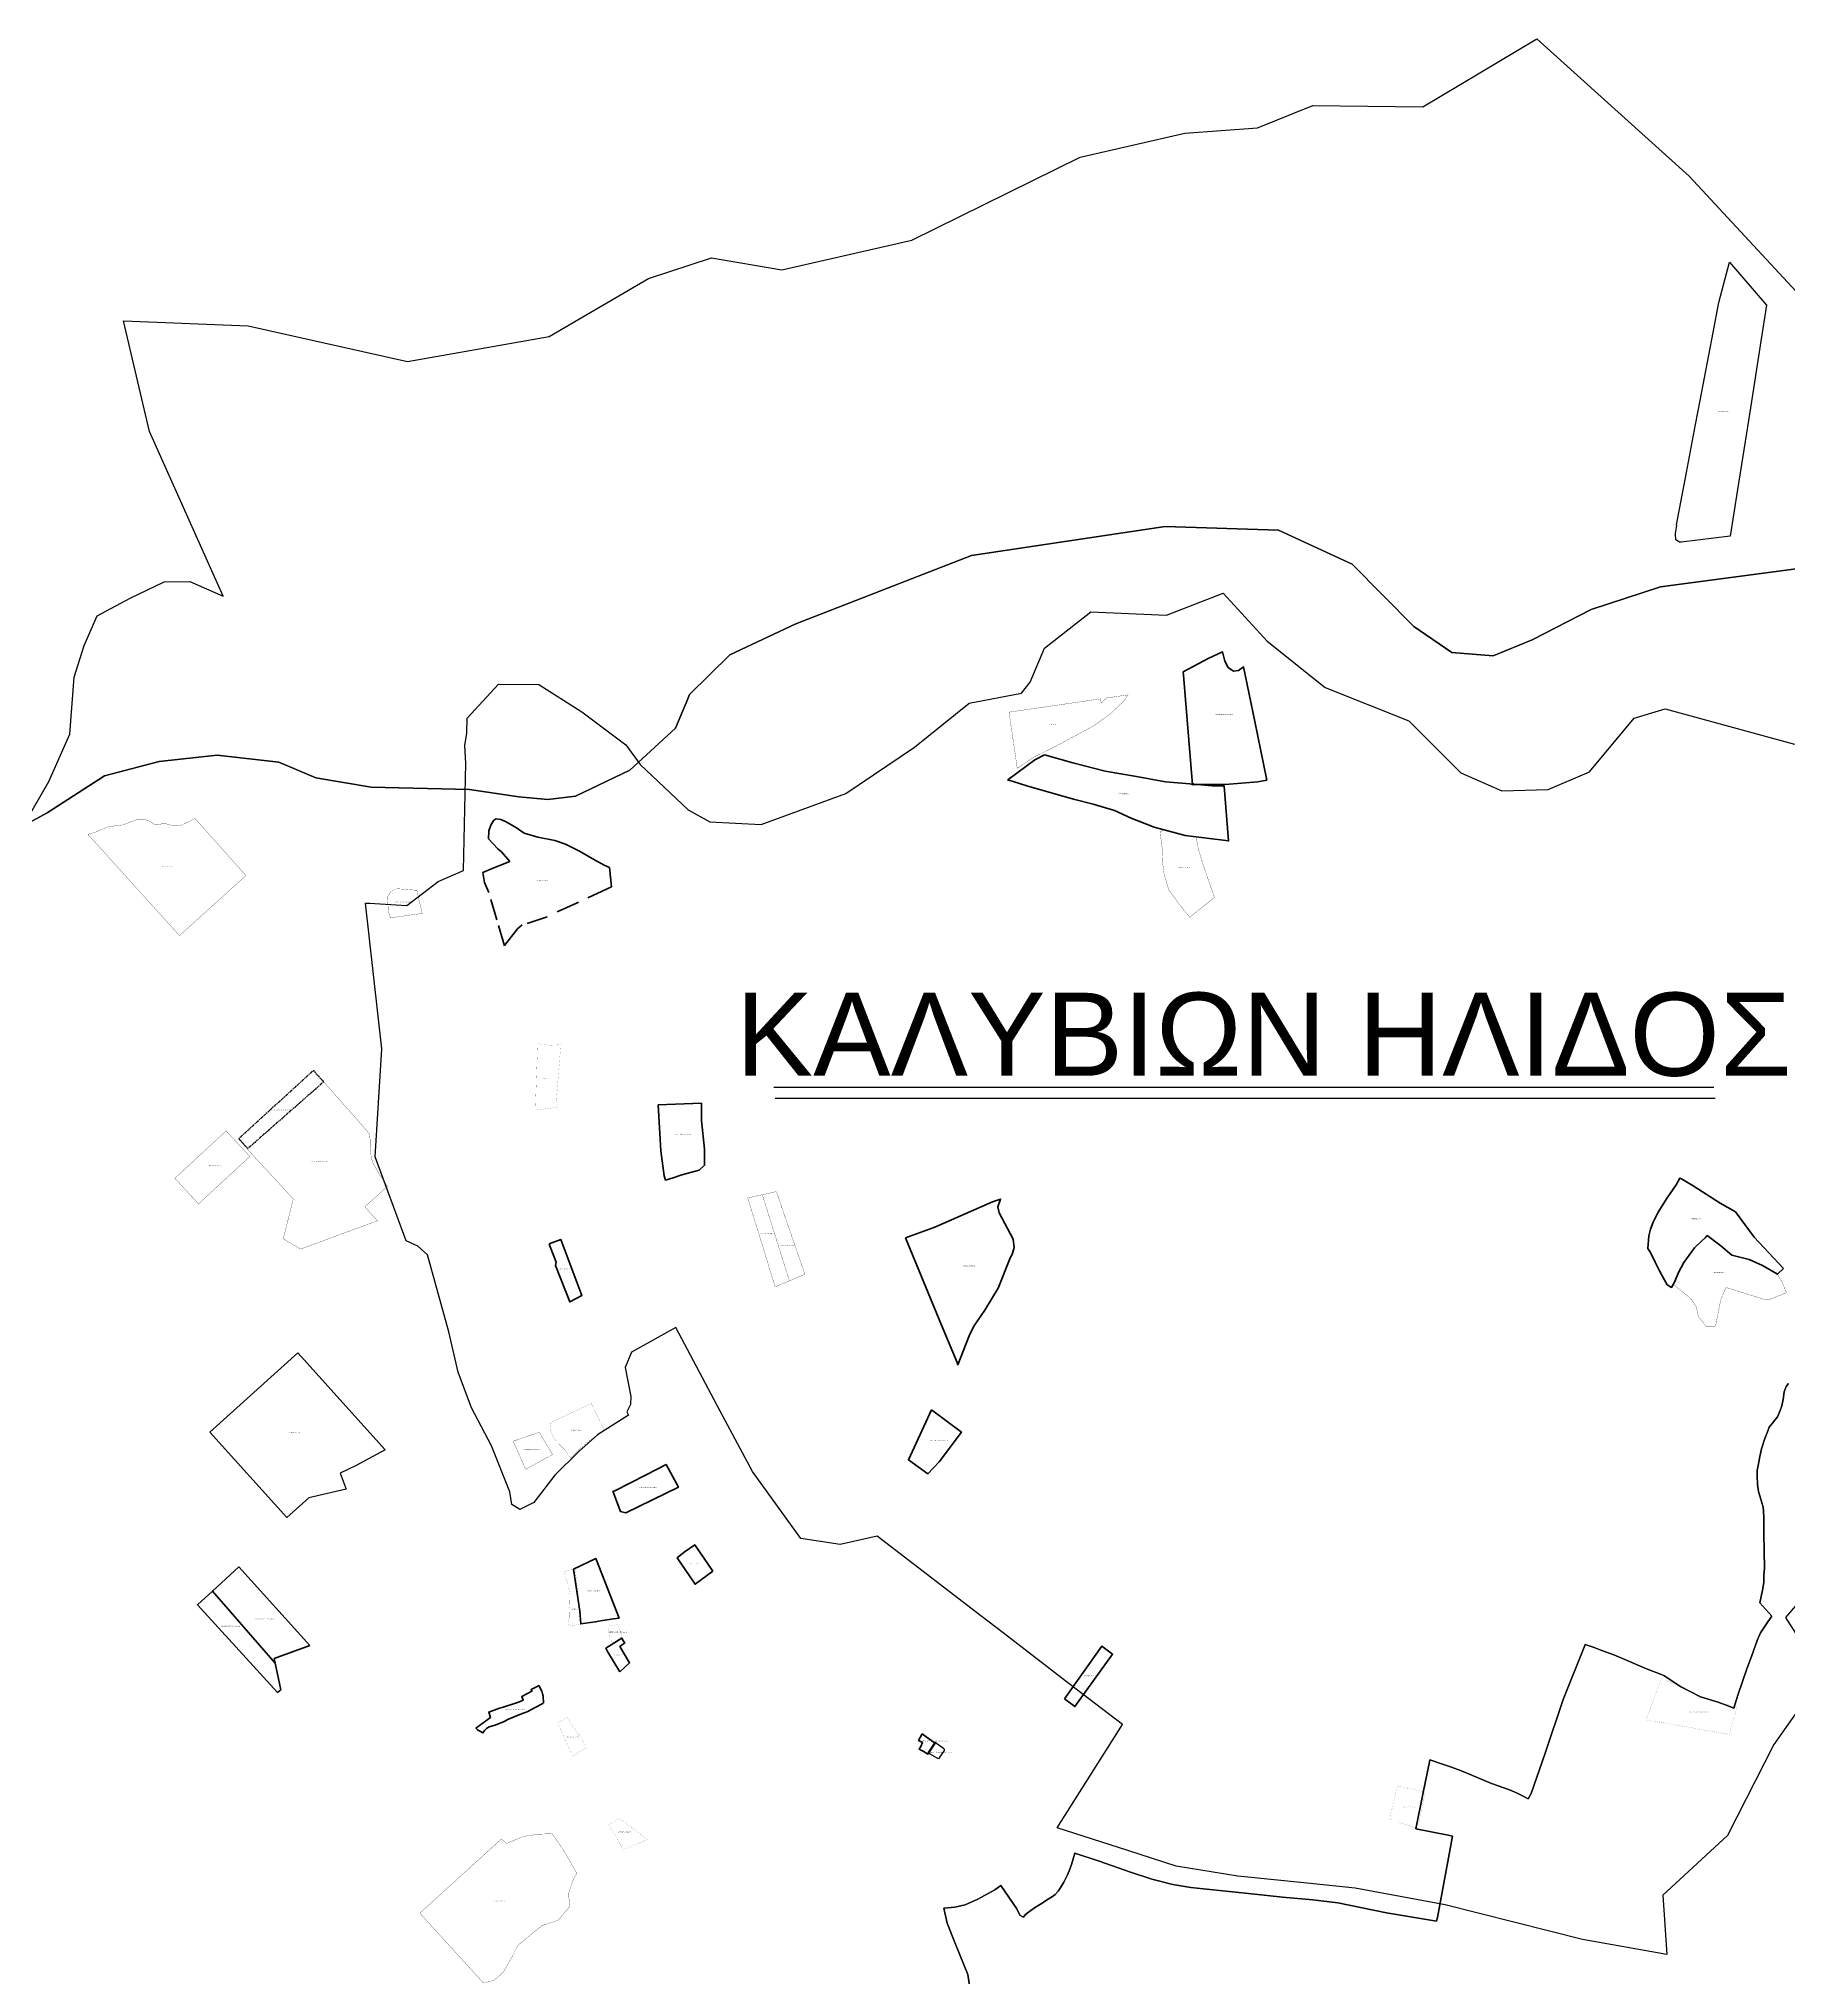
# Model space of a CAD drawing. Header units: metres. Extents: x 245125 to 394351, y 270578 to 4233311.
# Drawn here: x 267510 to 269614, y 4195748 to 4198080 of the extents above; entities that cross this region are included whole.
import ezdxf
from ezdxf.enums import TextEntityAlignment as Align
from ezdxf.lldxf.tags import DXFTag

# ---------------------------------------------------------------- set-up
doc = ezdxf.new("R2010")
doc.units = ezdxf.units.M
doc.linetypes.add('DASHDOT', pattern=[25.4, 12.7, -6.35, 0, -6.35])
doc.linetypes.add('t-orio', pattern=[0.79, 0.5, -0.12, 0.05, -0.12])
for name, color, linetype in [('4495-(228-329)', 103, 'Continuous'), ('ASTOTA', 7, 'Continuous'), ('Point_ID', 7, 'Continuous'), ('POLYLINE', 3, 'Continuous'), ('topo2012', 144, 'Continuous'), ('topo2014', 230, 'Continuous'), ('topo2015', 137, 'Continuous'), ('topo2017', 2, 'Continuous'), ('topo2018', 5, 'Continuous'), ('topo2019', 6, 'Continuous'), ('topo2021', 4, 'Continuous'), ('topo2023', 41, 'Continuous'), ('topo2024', 160, 'Continuous'), ('topo2025', 112, 'Continuous'), ('topo2026', 192, 'Continuous'), ('ΗΛΕΙΑ_Ονομασία ΟΤΑ_ΟΚΧΕ', 6, 'Continuous')]:
    doc.layers.add(name, color=color, linetype=linetype)
doc.styles.add('ARIAL', font='arial.ttf')
doc.styles.get("Standard").update_dxf_attribs({"font": 'arial.ttf'})
tags = doc.linetypes.add('DASHDOT2', pattern=[0.5, 0.25, -0.125, 0, -0.125]).pattern_tags.tags
tags[10:11] = [DXFTag(74, 4), DXFTag(75, 0), DXFTag(340, '0'), DXFTag(46, 1.0), DXFTag(50, 0.0), DXFTag(44, 0.0), DXFTag(45, 0.0)]
tags[8:9] = [DXFTag(74, 4), DXFTag(75, 0), DXFTag(340, '0'), DXFTag(46, 1.0), DXFTag(50, 0.0), DXFTag(44, 0.0), DXFTag(45, 0.0)]
tags[6:7] = [DXFTag(74, 4), DXFTag(75, 0), DXFTag(340, '0'), DXFTag(46, 1.0), DXFTag(50, 0.0), DXFTag(44, 0.0), DXFTag(45, 0.0)]
tags[4:5] = [DXFTag(74, 4), DXFTag(75, 0), DXFTag(340, '0'), DXFTag(46, 1.0), DXFTag(50, 0.0), DXFTag(44, 0.0), DXFTag(45, 0.0)]
tags = doc.linetypes.add('HIDDEN', pattern=[0.375, 0.25, -0.125]).pattern_tags.tags
tags[6:7] = [DXFTag(74, 4), DXFTag(75, 0), DXFTag(340, '0'), DXFTag(46, 1.0), DXFTag(50, 0.0), DXFTag(44, 0.0), DXFTag(45, 0.0)]
tags[4:5] = [DXFTag(74, 4), DXFTag(75, 0), DXFTag(340, '0'), DXFTag(46, 1.0), DXFTag(50, 0.0), DXFTag(44, 0.0), DXFTag(45, 0.0)]

msp = doc.modelspace()

# ---------------------------------------------------------------- linework, layer by layer
at = {"color": 230}
msp.add_line((268886.2, 4197318.7), (268916.3, 4197334.6), dxfattribs=at)
at = {"color": 1}
msp.add_point((268580.2, 4196423), dxfattribs=at)
at = {"layer": '4495-(228-329)', "color": 103}
for p, q in [((268394, 4196819), (269524.9, 4196819)), ((268395.4, 4196805.5), (269526.3, 4196805.5))]:
    msp.add_line(p, q, dxfattribs=at)
at = {"layer": '4495-(228-329)', "color": 103, "ltscale": 12, "const_width": 0.1}
msp.add_lwpolyline([(268194.3, 4196170.4), (268206.5, 4196172.1), (268207.3, 4196170.3), (268209.1, 4196164), (268209.9, 4196161.5), (268210.9, 4196158.1), (268205.7, 4196153.8), (268203.5, 4196152.5), (268199.6, 4196150.2), (268198.1, 4196153.5), (268196.9, 4196156.1), (268196.3, 4196157.9), (268196, 4196157.8), (268195.5, 4196161.8)], close=True, dxfattribs=at)
at = {"layer": 'ASTOTA', "color": 253, "linetype": 'HIDDEN', "ltscale": 300}
for points in [[(269708.2, 4197453.8), (269460.7, 4197420.9), (269377.1, 4197393.6), (269306, 4197357.2), (269259.4, 4197337.8), (269209.5, 4197342), (269163.8, 4197373.3), (269089.6, 4197448.1), (269001.1, 4197489), (268864.6, 4197493.6), (268631.8, 4197458.5), (268420.5, 4197376.2), (268341.2, 4197339), (268292.7, 4197291.4), (268288.8, 4197282.3), (268287.2, 4197278.6), (268275.5, 4197250.9), (268220.7, 4197200.4), (268155.2, 4197168.8), (268122.1, 4197164.8), (268087.1, 4197168.1), (268027.8, 4197177.1), (267909.6, 4197179.7), (267842.8, 4197190.9), (267798.4, 4197209.8), (267724.4, 4197218.3), (267654.4, 4197210.9), (267588.9, 4197193.3), (267519.9, 4197149), (267468.6, 4197120.9)], [(267468.6, 4197120.9), (267519.9, 4197149), (267588.9, 4197193.3), (267654.4, 4197210.9), (267724.4, 4197218.3), (267798.4, 4197209.8), (267842.8, 4197190.9), (267909.6, 4197179.7), (268027.8, 4197177.1), (268087.1, 4197168.1), (268122.1, 4197164.8), (268155.2, 4197168.8), (268220.7, 4197200.4), (268275.5, 4197250.9), (268287.2, 4197278.6), (268288.8, 4197282.3), (268292.7, 4197291.4), (268341.2, 4197339), (268420.5, 4197376.2), (268631.8, 4197458.5), (268864.6, 4197493.6), (269001.1, 4197489), (269089.6, 4197448.1), (269163.8, 4197373.3), (269209.5, 4197342), (269259.4, 4197337.8), (269306, 4197357.2), (269377.1, 4197393.6), (269460.7, 4197420.9), (269708.2, 4197453.8)], [(269708.2, 4197453.8), (269460.7, 4197420.9), (269377.1, 4197393.6), (269306, 4197357.2), (269259.4, 4197337.8), (269209.5, 4197342), (269163.8, 4197373.3), (269089.6, 4197448.1), (269001.1, 4197489), (268864.6, 4197493.6), (268631.8, 4197458.5), (268420.5, 4197376.2), (268341.2, 4197339), (268292.7, 4197291.4), (268288.8, 4197282.3), (268287.2, 4197278.6), (268275.5, 4197250.9), (268220.7, 4197200.4), (268155.2, 4197168.8), (268122.1, 4197164.8), (268087.1, 4197168.1), (268027.8, 4197177.1), (267909.6, 4197179.7), (267842.8, 4197190.9), (267798.4, 4197209.8), (267724.4, 4197218.3), (267654.4, 4197210.9), (267588.9, 4197193.3), (267519.9, 4197149), (267468.6, 4197120.9)], [(268632.3, 4195719.5), (268627.5, 4195751.3), (268612.4, 4195787.8), (268602.6, 4195812.8), (268598.4, 4195831.1), (268611.6, 4195832), (268624, 4195835.1), (268639.3, 4195841.8), (268659.8, 4195853.2), (268667.1, 4195858.3), (268686.2, 4195830.3), (268689.9, 4195822.4), (268692.7, 4195820.8), (268694.1, 4195820), (268696.4, 4195823.1), (268698.7, 4195825.1), (268703, 4195828.2), (268707.6, 4195831.2), (268712.8, 4195834.8), (268716.8, 4195837.2), (268722, 4195840.8), (268729.1, 4195845.1), (268732.5, 4195847.6), (268736, 4195851.4), (268739.2, 4195856.4), (268742.9, 4195862.3), (268747.3, 4195871.3), (268750.1, 4195877.8), (268752.2, 4195883.5), (268756.2, 4195897), (268785.3, 4195887.5), (268823.2, 4195874.5), (268848.5, 4195865.7), (268873.9, 4195859.3), (268895.4, 4195855.8), (268911, 4195854.2), (268972.4, 4195847.8), (269006, 4195844.4), (269042.4, 4195841.1), (269072.4, 4195837.5), (269130.9, 4195825.2), (269191.3, 4195815.4), (269192.2, 4195819.9), (269210.3, 4195917.8), (269205, 4195918.8), (269166.1, 4195926.4), (269175, 4195970.3), (269182.7, 4196006.9), (269183.2, 4196009.5), (269198.5, 4196004.1), (269209.1, 4196000.5), (269219.8, 4195996.6), (269231.5, 4195991.8), (269257.1, 4195980.8), (269279.1, 4195973.2), (269287.4, 4195969.6), (269294.6, 4195966), (269301.3, 4195962.5), (269304.8, 4195968.8), (269321.7, 4196017.4), (269343.5, 4196082.1), (269368.7, 4196145.2), (269369.9, 4196148.4), (269380.9, 4196144.8), (269388.9, 4196141.5), (269404.6, 4196135.7), (269417.8, 4196130.1), (269443.8, 4196119), (269460.5, 4196112.5), (269464.6, 4196110.9), (269483.9, 4196098), (269508.5, 4196085.1), (269529.9, 4196079), (269539.7, 4196075.3), (269548.8, 4196071.8), (269553.7, 4196087.2), (269564.6, 4196119), (269570.1, 4196134), (269577, 4196152.9), (269580.7, 4196162.1), (269588.7, 4196174.3), (269592.4, 4196179.5), (269594.4, 4196182.5), (269580.2, 4196198.5), (269583.4, 4196213.6), (269584.7, 4196222.7), (269585, 4196231.4), (269585.7, 4196240.2), (269585.2, 4196260.5), (269585, 4196282.4), (269584.8, 4196300.5), (269584.3, 4196309.1), (269584, 4196313.3), (269583, 4196317.6), (269581.2, 4196323.3), (269578.4, 4196332.4), (269577.3, 4196340.7), (269576.8, 4196351.3), (269577, 4196357.5), (269578.3, 4196365.5), (269579.9, 4196374.3), (269582, 4196383.6), (269586.1, 4196396), (269589.2, 4196404.3), (269591.3, 4196409.7), (269595.2, 4196414.5), (269598.1, 4196418.1), (269601.2, 4196422.3), (269604.6, 4196429.9), (269606.7, 4196435.4), (269608, 4196443), (269609.5, 4196452.3), (269611.8, 4196458.6), (269614.4, 4196462.2)], [(269614.4, 4196462.2), (269611.8, 4196458.6), (269609.5, 4196452.3), (269608, 4196443), (269606.7, 4196435.4), (269604.6, 4196429.9), (269601.2, 4196422.3), (269598.1, 4196418.1), (269595.2, 4196414.5), (269591.3, 4196409.7), (269589.2, 4196404.3), (269586.1, 4196396), (269582, 4196383.6), (269579.9, 4196374.3), (269578.3, 4196365.5), (269577, 4196357.5), (269576.8, 4196351.3), (269577.3, 4196340.7), (269578.4, 4196332.4), (269581.2, 4196323.3), (269583, 4196317.6), (269584, 4196313.3), (269584.3, 4196309.1), (269584.8, 4196300.5), (269585, 4196282.4), (269585.2, 4196260.5), (269585.7, 4196240.2), (269585, 4196231.4), (269584.7, 4196222.7), (269583.4, 4196213.6), (269580.2, 4196198.5), (269594.4, 4196182.5), (269592.4, 4196179.5), (269588.7, 4196174.3), (269580.7, 4196162.1), (269577, 4196152.9), (269570.1, 4196134), (269564.6, 4196119), (269553.7, 4196087.2), (269548.8, 4196071.8), (269539.7, 4196075.3), (269529.9, 4196079), (269508.5, 4196085.1), (269483.9, 4196098), (269464.6, 4196110.9), (269460.5, 4196112.5), (269443.8, 4196119), (269417.8, 4196130.1), (269404.6, 4196135.7), (269388.9, 4196141.5), (269380.9, 4196144.8), (269369.9, 4196148.4), (269368.7, 4196145.2), (269343.5, 4196082.1), (269321.7, 4196017.4), (269304.8, 4195968.8), (269301.3, 4195962.5), (269294.6, 4195966), (269287.4, 4195969.6), (269279.1, 4195973.2), (269257.1, 4195980.8), (269231.5, 4195991.8), (269219.8, 4195996.6), (269209.1, 4196000.5), (269198.5, 4196004.1), (269183.2, 4196009.5), (269182.7, 4196006.9), (269175, 4195970.3), (269166.1, 4195926.4), (269205, 4195918.8), (269210.3, 4195917.8), (269192.2, 4195819.9), (269191.3, 4195815.4), (269130.9, 4195825.2), (269072.4, 4195837.5), (269042.4, 4195841.1), (269006, 4195844.4), (268972.4, 4195847.8), (268911, 4195854.2), (268895.4, 4195855.8), (268873.9, 4195859.3), (268848.5, 4195865.7), (268823.2, 4195874.5), (268785.3, 4195887.5), (268756.2, 4195897), (268752.2, 4195883.5), (268750.1, 4195877.8), (268747.3, 4195871.3), (268742.9, 4195862.3), (268739.2, 4195856.4), (268736, 4195851.4), (268732.5, 4195847.6), (268729.1, 4195845.1), (268722, 4195840.8), (268716.8, 4195837.2), (268712.8, 4195834.8), (268707.6, 4195831.2), (268703, 4195828.2), (268698.7, 4195825.1), (268696.4, 4195823.1), (268694.1, 4195820), (268692.7, 4195820.8), (268689.9, 4195822.4), (268686.2, 4195830.3), (268667.1, 4195858.3), (268659.8, 4195853.2), (268639.3, 4195841.8), (268624, 4195835.1), (268611.6, 4195832), (268598.4, 4195831.1), (268602.6, 4195812.8), (268612.4, 4195787.8), (268627.5, 4195751.3), (268632.3, 4195719.5)]]:
    msp.add_lwpolyline(points, dxfattribs=at)
at = {"layer": 'Point_ID', "color": 1}
msp.add_circle((268898, 4197183.4), 1.03, dxfattribs=at)
at = {"layer": 'POLYLINE', "color": 6, "linetype": 'HIDDEN', "ltscale": 3}
msp.add_lwpolyline([(267477.4, 4197109.4), (267521.8, 4197186.6), (267547.1, 4197243.4), (267552.1, 4197312.3), (267564.4, 4197350.1), (267579.8, 4197385.8), (267619.6, 4197407.4), (267660.4, 4197426.9), (267691.3, 4197427.1), (267731.4, 4197409.5), (267642.9, 4197607.9), (267611.5, 4197740.8), (267761.5, 4197734.8), (267953.4, 4197692), (268123.8, 4197721.9), (268243.3, 4197791.7), (268319, 4197816.7), (268403.7, 4197802.3), (268559.8, 4197838.1), (268762.6, 4197937.7), (268888.5, 4197966.8), (268975.6, 4197973.3), (269042.5, 4198000.1), (269174.5, 4197998.5), (269311.9, 4198080.3), (269495, 4197915.2), (269835.2, 4197548.3)], dxfattribs=at)
at = {"layer": 'POLYLINE', "color": 1}
for points in [[(267907.7, 4197040.3), (267952.3, 4197037.4), (267990.3, 4197066.3), (268020.8, 4197079.5), (268023.6, 4197208.8), (268022.2, 4197230), (268024.7, 4197244.7), (268025.2, 4197262.9), (268062.7, 4197303.6), (268111.4, 4197303.4), (268162.9, 4197270.4), (268215.9, 4197230.9), (268233, 4197207.2), (268290.9, 4197152.5), (268316.9, 4197138.2), (268378.8, 4197135.1), (268480.7, 4197172.2), (268563.3, 4197227.8), (268629, 4197280.9), (268691.9, 4197293), (268702.3, 4197306.2), (268719.6, 4197347), (268775.3, 4197390.6), (268866.2, 4197386.9), (268934.6, 4197413.3), (268987.6, 4197355.6), (269057.2, 4197299.9), (269157.9, 4197259.8), (269220.2, 4197197.2), (269269.7, 4197175.4), (269325.3, 4197177.2), (269375, 4197198.2), (269428.8, 4197263), (269466.2, 4197274.2), (269621.9, 4197231.5)], [(269640, 4196214.4), (269611.1, 4196180.8), (269655.3, 4196110.8), (269596.8, 4196027.8), (269541.1, 4195918.6), (269463.2, 4195846.5), (269468, 4195775.2), (269366.7, 4195793.2), (269201.7, 4195835), (269093.1, 4195854.9), (269035.6, 4195861), (268952, 4195869.6), (268877.8, 4195881.6), (268819.9, 4195900.4), (268734.6, 4195927.6), (268813.2, 4196052.1), (268749.2, 4196101), (268669.7, 4196162.4), (268642.9, 4196182.9), (268518.1, 4196278.6), (268473.8, 4196268.6), (268426.6, 4196275.6), (268368.3, 4196356.4), (268329.2, 4196429.2), (268276.2, 4196529.6), (268222.7, 4196499.8), (268215.3, 4196481.7), (268222.1, 4196446.7), (268221.6, 4196436.9), (268217.1, 4196428.1), (268219.1, 4196424.2), (268181.7, 4196400.7), (268159.5, 4196380.6), (268130.4, 4196352.1), (268105.2, 4196319.3), (268088.5, 4196310.5), (268078.7, 4196316.9), (268076.3, 4196332.1), (268054.3, 4196387.2), (268030.3, 4196433), (268014.2, 4196475.8), (268003, 4196524.5), (267977.2, 4196617), (267965.5, 4196627.4), (267951.7, 4196633.9), (267914.4, 4196735), (267922.4, 4196864.8), (267902.7, 4197040.3), (267907.7, 4197040.3)]]:
    msp.add_lwpolyline(points, dxfattribs=at)
at = {"layer": 'topo2012', "color": 144, "linetype": 'HIDDEN', "lineweight": 40, "ltscale": 3}
msp.add_lwpolyline([(268743.6, 4196082.9), (268756.2, 4196073.5), (268801.4, 4196136.5), (268788.5, 4196146.1), (268743.6, 4196082.9)], dxfattribs=at)
at = {"layer": 'topo2012', "color": 144, "lineweight": 80}
msp.add_lwpolyline([(268572.3, 4196040.6), (268577.3, 4196037.2), (268587.9, 4196029.4), (268579.4, 4196016.4), (268573.5, 4196019.8), (268571.8, 4196020.8), (268571.7, 4196020.7), (268568.6, 4196022.5), (268570.6, 4196025.7), (268572.7, 4196030.2), (268568.1, 4196032.9)], close=True, dxfattribs=at)
at = {"layer": 'topo2014', "color": 230, "linetype": 'HIDDEN', "lineweight": 40, "ltscale": 6}
msp.add_line((268306.9, 4196799.6), (268255, 4196797.5), dxfattribs=at)
at = {"layer": 'topo2014', "color": 230, "linetype": 'HIDDEN', "lineweight": 40, "ltscale": 4}
for p, q in [((267718.6, 4196212.5), (267750.5, 4196241.5)), ((267750.5, 4196241.5), (267835.8, 4196147)), ((267794.2, 4196125.6), (267718.6, 4196212.5)), ((267835.8, 4196147), (267792.9, 4196131.6)), ((267792.9, 4196131.6), (267794.2, 4196125.6))]:
    msp.add_line(p, q, dxfattribs=at)
at = {"layer": 'topo2014', "color": 230}
msp.add_lwpolyline([(268897.6, 4197182.8), (268899.6, 4197182.9), (268936.8, 4197183), (268976, 4197186.1), (268987, 4197188.3), (268972.5, 4197259), (268959, 4197324.6), (268952.8, 4197320.4), (268947, 4197319.6), (268940.3, 4197323.8), (268936.4, 4197331.5), (268933.6, 4197342.6), (268916.3, 4197334.6), (268886.2, 4197318.7), (268886.6, 4197314.7), (268897.6, 4197182.8)], dxfattribs=at)
at = {"layer": 'topo2014', "color": 230, "linetype": 'HIDDEN', "lineweight": 40, "ltscale": 4}
for points in [[(268886.2, 4197318.7), (268916.3, 4197334.6), (268933.6, 4197342.6), (268936.4, 4197331.5), (268940.3, 4197323.8), (268947, 4197319.6), (268952.8, 4197320.4), (268959, 4197324.6), (268972.5, 4197259), (268987, 4197188.3), (268976, 4197186.1), (268936.8, 4197183), (268899.6, 4197182.9), (268897.6, 4197182.8), (268886.6, 4197314.7), (268886.2, 4197318.7)], [(268153.1, 4196239), (268180, 4196251.6), (268207.7, 4196180.1), (268201.2, 4196179.2), (268187.9, 4196177), (268179.1, 4196175.5), (268161.7, 4196173), (268160.6, 4196188.4), (268153.1, 4196239)], [(267796.9, 4196090.3), (267800.8, 4196093.8), (267794.2, 4196125.6), (267718.6, 4196212.5), (267700.5, 4196196.1), (267796.9, 4196090.3)], [(268090.8, 4196085.8), (268092.6, 4196081.3), (268086.7, 4196078.8), (268067.2, 4196072.6), (268064, 4196071.8), (268051.1, 4196066.9), (268053.1, 4196060.6), (268035.5, 4196047.5), (268037.6, 4196045.6), (268043.9, 4196041.8), (268046.4, 4196045), (268048.3, 4196047.1), (268051.7, 4196049), (268058.7, 4196051.1), (268069.5, 4196055.6), (268074.8, 4196058.5), (268090.4, 4196064.8), (268098.1, 4196067.8), (268107, 4196072.5), (268116.1, 4196077.3), (268116.9, 4196078), (268116.3, 4196086.1), (268115.8, 4196088.9), (268114.7, 4196092), (268111.2, 4196098.9), (268108.4, 4196097.4), (268102, 4196094.2), (268103, 4196091.9), (268090.8, 4196085.8), (268092.6, 4196081.3)]]:
    msp.add_lwpolyline(points, dxfattribs=at)
at = {"layer": 'topo2014', "color": 230, "linetype": 'HIDDEN', "lineweight": 40, "ltscale": 6}
for points in [[(268255, 4196797.5), (268306.9, 4196799.6), (268307, 4196778.6), (268310.7, 4196744.4), (268310.6, 4196724.9), (268304.2, 4196719.1), (268283.1, 4196713.4), (268273, 4196709.9), (268263.8, 4196707.1), (268262, 4196712.3), (268257.9, 4196742.2), (268255, 4196797.5)], [(268583.7, 4196430.6), (268619.7, 4196403.8), (268592.8, 4196368), (268579.3, 4196353.8), (268555.9, 4196370.3), (268583.7, 4196430.6)], [(268200.3, 4196332.9), (268209.3, 4196308.2), (268216.1, 4196306.8), (268279.1, 4196337.5), (268272, 4196350.8), (268264.4, 4196365), (268240.3, 4196352.4), (268202.6, 4196333), (268200.3, 4196332.9)], [(268320.6, 4196236.3), (268299.3, 4196220.8), (268298.5, 4196222.1), (268277.5, 4196252.5), (268286.1, 4196259.2), (268298.8, 4196268.3), (268320.6, 4196236.3)]]:
    msp.add_lwpolyline(points, dxfattribs=at)
at = {"layer": 'topo2014', "color": 230, "lineweight": 20}
msp.add_lwpolyline([(268207.7, 4196180.1), (268201.2, 4196179.2), (268187.9, 4196177), (268179.1, 4196175.5), (268161.7, 4196173), (268160.6, 4196188.4), (268153.1, 4196239), (268180, 4196251.6), (268207.7, 4196180.1)], dxfattribs=at)
at = {"layer": 'topo2014', "color": 230, "flags": 128}
msp.add_lwpolyline([(268588.1, 4196030.8), (268598.5, 4196023.1), (268599, 4196022.1), (268598.8, 4196020.9), (268598, 4196019.5), (268597, 4196018), (268592.1, 4196010.7), (268590.6, 4196011.5), (268581.9, 4196016.4), (268579.6, 4196017.7)], close=True, dxfattribs=at)
at = {"layer": 'topo2015', "color": 137, "linetype": 'HIDDEN', "lineweight": 40, "ltscale": 3}
msp.add_lwpolyline([(268123.5, 4196630.5), (268137.6, 4196635.7), (268163, 4196568.1), (268148.4, 4196560.5), (268131.4, 4196604.2), (268132.1, 4196608.1), (268125, 4196626.7), (268123.5, 4196630.5)], dxfattribs=at)
at = {"layer": 'topo2017', "color": 1}
msp.add_line((269499.8, 4196700.3), (269484, 4196709.5), dxfattribs=at)
at = {"layer": 'topo2017', "color": 2, "linetype": 'ByBlock', "lineweight": -2, "ltscale": 0.1, "flags": 128}
msp.add_lwpolyline([(269543.4, 4197811.4), (269588, 4197759.7), (269581.2, 4197716.5), (269569.9, 4197644), (269563.9, 4197605.7), (269553.2, 4197537.9), (269544.4, 4197481.7), (269485.3, 4197474.5), (269483.5, 4197474.7), (269479.2, 4197477.4), (269478.6, 4197485.1), (269480.2, 4197494.6), (269479.9, 4197495.4), (269491.8, 4197558.3), (269502.7, 4197616.3), (269508.1, 4197645), (269523.8, 4197727.1), (269530.7, 4197762.8)], close=True, dxfattribs=at)
at = {"layer": 'topo2017', "color": 2, "linetype": 'DASHDOT', "lineweight": 53, "ltscale": 2}
msp.add_lwpolyline([(268051.1, 4197127.3), (268051.1, 4197127.3), (268053.5, 4197134.2), (268057.1, 4197140.1), (268060, 4197141.7), (268065.5, 4197140.9), (268072, 4197138.3), (268084.2, 4197130.9), (268093.7, 4197124.4), (268093.7, 4197124.4), (268110.1, 4197119.7), (268130.5, 4197115.7), (268143.2, 4197111.2), (268160.1, 4197102.8), (268178.2, 4197092.2), (268189.8, 4197086), (268196.2, 4197083.1), (268198.7, 4197060), (268193.4, 4197057.5), (268159, 4197041.5), (268156.4, 4197040.3), (268121.1, 4197024), (268091.4, 4197014), (268085.6, 4197009.3), (268069.8, 4196989), (268060.6, 4197020.3), (268051.1, 4197052.9), (268045.8, 4197065.2), (268043.9, 4197077.2), (268057.1, 4197082.7), (268076.2, 4197090.5), (268066.3, 4197102), (268066.3, 4197102), (268062, 4197105.6), (268050.7, 4197117.7), (268051.1, 4197127.3)], close=True, dxfattribs=at)
at = {"layer": 'topo2017', "color": 2, "linetype": 'HIDDEN', "lineweight": 40, "ltscale": 6}
for points in [[(269608.5, 4196600.7), (269602, 4196594.5), (269601.3, 4196593.9), (269583.2, 4196604.4), (269567.2, 4196611.4), (269546.5, 4196616.9), (269533.3, 4196627.9), (269516.9, 4196640.3), (269514.2, 4196637.7), (269510.3, 4196633.9), (269501.3, 4196625.4), (269488.6, 4196607.9), (269482.4, 4196595.8), (269477.9, 4196585.1), (269473.9, 4196577.9), (269468.4, 4196581.2), (269459.8, 4196597.2), (269454.2, 4196608.3), (269448.7, 4196619.8), (269445.3, 4196624.8), (269446.5, 4196639.9), (269448.5, 4196648), (269451.7, 4196656.6), (269457.8, 4196668.3), (269468.7, 4196685.6), (269479.3, 4196701.3), (269484, 4196709.5), (269485.9, 4196708.4), (269499.8, 4196700.3), (269532.2, 4196679.1), (269550.7, 4196668.9), (269573.3, 4196638.2)], [(268208.8, 4196115.4), (268194, 4196139.8), (268191.9, 4196143.7), (268211.3, 4196156), (268213.2, 4196152.2), (268214.7, 4196150.1), (268208.7, 4196145.9), (268220.5, 4196126)]]:
    msp.add_lwpolyline(points, close=True, dxfattribs=at)
at = {"layer": 'topo2018', "color": 5, "linetype": 'DASHDOT2', "lineweight": 60, "ltscale": 0.3, "flags": 128}
msp.add_lwpolyline([(268552.5, 4196637.7), (268587.8, 4196650.3), (268634, 4196671), (268656.9, 4196680.8), (268666.8, 4196684.1), (268663.5, 4196674.7), (268665.1, 4196667.7), (268681.9, 4196636), (268682.9, 4196626), (268680.5, 4196617.7), (268678.7, 4196614.2), (268672.9, 4196600.4), (268669.3, 4196590.9), (268663.8, 4196577), (268647.7, 4196550.7), (268634.5, 4196531.1), (268629.1, 4196519.6), (268615.4, 4196484.9), (268614.3, 4196487.5), (268595.7, 4196532.6)], close=True, dxfattribs=at)
at = {"layer": 'topo2018', "color": 5, "lineweight": 30, "flags": 128}
msp.add_lwpolyline([(267715.5, 4196403.8), (267821.3, 4196499.2), (267926.5, 4196382.5), (267891.6, 4196363.8), (267872.4, 4196354.6), (267879.5, 4196335.1), (267834.6, 4196324.7), (267808.2, 4196300.9)], close=True, dxfattribs=at)
at = {"layer": 'topo2019', "color": 6, "linetype": 't-orio', "ltscale": 45, "const_width": 0.3}
msp.add_lwpolyline([(268676.9, 4197270.1), (268732.7, 4197278.2), (268778.2, 4197284.8), (268787.1, 4197286.1), (268787.7, 4197280.9), (268794.3, 4197287.2), (268820.1, 4197290.9), (268814.6, 4197283), (268798.4, 4197267.7), (268778.6, 4197253.6), (268732.7, 4197228.8), (268707.1, 4197216.2), (268686.8, 4197202.5)], close=True, dxfattribs=at)
at = {"layer": 'topo2019', "color": 6, "lineweight": 40, "flags": 128}
msp.add_lwpolyline([(268719.5, 4197218.8), (268753.8, 4197209.3), (268792.5, 4197199.1), (268830.4, 4197192.6), (268865, 4197186.4), (268899, 4197183.3), (268921.1, 4197181.4), (268935.7, 4197181), (268935.7, 4197181), (268941, 4197115.1), (268941, 4197115.1), (268888.9, 4197121.8), (268851.6, 4197131.6), (268823.7, 4197142.6), (268803.7, 4197151.6), (268778.1, 4197159.2), (268756.2, 4197165.1), (268741.6, 4197168.9), (268698.5, 4197181.4), (268675.3, 4197188.5), (268708, 4197212.6)], close=True, dxfattribs=at)
at = {"layer": 'topo2019', "color": 6, "const_width": 0.1}
msp.add_lwpolyline([(268109.9, 4196871.2), (268124.8, 4196869.3), (268137.7, 4196870), (268132.5, 4196805), (268134.2, 4196794.7), (268107, 4196791.2)], close=True, dxfattribs=at)
at = {"layer": 'topo2019', "color": 6, "lineweight": 40, "const_width": 0.3}
msp.add_lwpolyline([(269476, 4196581.6), (269477.9, 4196585.1), (269482.4, 4196595.8), (269488.6, 4196607.9), (269501.3, 4196625.4), (269510.3, 4196633.9), (269516.9, 4196640.3), (269533.3, 4196627.9), (269546.5, 4196616.9), (269567.2, 4196611.4), (269583.2, 4196604.4), (269601.3, 4196593.9), (269607.3, 4196583.2), (269612.1, 4196571.4), (269590, 4196562.9), (269585.6, 4196563.5), (269539.4, 4196577.8), (269533.1, 4196563.5), (269526.9, 4196531.8), (269523.9, 4196530.4), (269515.9, 4196530.6), (269506.1, 4196543.1), (269503.8, 4196553.8), (269498.4, 4196562.7), (269492.9, 4196567.8)], close=True, dxfattribs=at)
at = {"layer": 'topo2019', "color": 6, "ltscale": 21, "const_width": 0.1}
msp.add_lwpolyline([(269462, 4196107.7), (269492.6, 4196092.8), (269503.6, 4196087.1), (269522.3, 4196081), (269552.7, 4196072.8), (269543.1, 4196040.1), (269522.8, 4196043.6), (269481, 4196051.1), (269443.2, 4196057.5), (269462, 4196107.7)], dxfattribs=at)
at = {"layer": 'topo2019', "color": 6, "linetype": 't-orio', "lineweight": 53, "const_width": 0.1}
msp.add_lwpolyline([(269143.9, 4195978.1), (269170.2, 4195972.4), (269173.1, 4195971.7), (269177.4, 4195969.7), (269168.5, 4195926.6), (269134.7, 4195938)], close=True, dxfattribs=at)
at = {"layer": 'topo2021', "color": 4, "const_width": 0.3}
msp.add_lwpolyline([(267568.8, 4197123.1), (267578.8, 4197126), (267591.9, 4197131.8), (267603.2, 4197133.6), (267611, 4197134.4), (267619.8, 4197137.9), (267629.8, 4197141.4), (267636.7, 4197141.2), (267643.6, 4197138.6), (267649.2, 4197134.5), (267653.3, 4197134.5), (267657.4, 4197135.7), (267662.9, 4197135.7), (267669.4, 4197134), (267675.2, 4197133.2), (267681.5, 4197134.2), (267693.5, 4197139.9), (267697.5, 4197142.3), (267758.9, 4197073.5), (267679, 4197001.2)], close=True, dxfattribs=at)
at = {"layer": 'topo2023', "linetype": 't-orio', "ltscale": 2.8, "const_width": 0.3}
msp.add_lwpolyline([(267735.1, 4196766.2), (267763.6, 4196735.4), (267701.9, 4196678.4), (267673.4, 4196709.2)], close=True, dxfattribs=at)
at = {"layer": 'topo2023', "linetype": 't-orio', "ltscale": 20, "const_width": 0.15}
msp.add_lwpolyline([(268174.5, 4196438), (268190.2, 4196405.8), (268181.1, 4196399.9), (268173.5, 4196394.8), (268161.2, 4196384.3), (268149.3, 4196372.3), (268143.7, 4196381.2), (268132.4, 4196392.8), (268128.2, 4196398.6), (268125.9, 4196404.9), (268125.1, 4196410), (268125.9, 4196415.5), (268161.1, 4196432), (268172.1, 4196437)], close=True, dxfattribs=at)
at = {"layer": 'topo2023', "linetype": 't-orio', "ltscale": 15, "const_width": 0.1}
msp.add_lwpolyline([(268133.9, 4196053.9), (268145.3, 4196060.4), (268146.7, 4196058.4), (268150, 4196053.3), (268158.9, 4196039.5), (268159.7, 4196040), (268168.8, 4196024.6), (268164.5, 4196021.9), (268162.6, 4196021), (268152.1, 4196014), (268139.8, 4196040.8), (268138.3, 4196044.3), (268135.2, 4196051)], close=True, dxfattribs=at)
at = {"layer": 'topo2024', "lineweight": 40, "const_width": 0.3}
msp.add_lwpolyline([(268066.1, 4195914.1), (268072.6, 4195908.8), (268092.6, 4195917.3), (268103.1, 4195918.8), (268110.3, 4195920), (268127.3, 4195920.6), (268141.8, 4195899.5), (268156.8, 4195873), (268152.2, 4195864.2), (268147.5, 4195850.2), (268147.2, 4195845.7), (268148.5, 4195833), (268134.5, 4195816.5), (268114.9, 4195810), (268099.8, 4195797.6), (268086.7, 4195786.9), (268084.2, 4195782.9), (268078.9, 4195772.2), (268068.6, 4195754.3), (268066.6, 4195752), (268057.1, 4195744.2), (268051.3, 4195742.5), (268044.5, 4195741.1), (267968.1, 4195825)], close=True, dxfattribs=at)
at = {"layer": 'topo2025', "linetype": 't-orio', "ltscale": 40, "const_width": 0.3}
msp.add_lwpolyline([(268858.6, 4197126.2), (268863.6, 4197128.5), (268888.9, 4197121.8), (268901.8, 4197120.1), (268904.7, 4197105.3), (268910.7, 4197085.4), (268920.3, 4197057.6), (268924.2, 4197047.3), (268904.9, 4197031.8), (268894.3, 4197023.2), (268883.1, 4197037.1), (268869.1, 4197055.9), (268863.4, 4197075.5), (268861.4, 4197091), (268861.9, 4197100.1)], close=True, dxfattribs=at)
at = {"layer": 'topo2025', "linetype": 't-orio', "ltscale": 50, "const_width": 0.3}
for points in [[(267964.4, 4197055.9), (267966.2, 4197048), (267970.9, 4197027.9), (267932.5, 4197022.6), (267930.2, 4197031.5), (267929.7, 4197038.9), (267929.1, 4197047.7), (267933.2, 4197054.3), (267940, 4197057.7), (267963.8, 4197055.8)], [(267760.5, 4196744.4), (267852.5, 4196825.3), (267854, 4196823.6), (267868.5, 4196807), (267893.1, 4196779.3), (267907.1, 4196763.1), (267907.6, 4196761.9), (267908.5, 4196753.8), (267908.3, 4196747.3), (267909.6, 4196734.8), (267911.5, 4196727.7), (267919.6, 4196713.8), (267925.3, 4196705.3), (267929.2, 4196699.5), (267927.9, 4196698.3), (267901.9, 4196674.9), (267917, 4196658.1), (267824.6, 4196624), (267812.5, 4196631.1), (267803.8, 4196636.4), (267815.9, 4196684.3), (267766.4, 4196738)], [(268084.7, 4196383.1), (268095.5, 4196359), (268122.6, 4196374.1), (268124.6, 4196375.1), (268127.7, 4196376.8), (268124.6, 4196381.9), (268111.8, 4196403.6), (268080.4, 4196392.9)]]:
    msp.add_lwpolyline(points, close=True, dxfattribs=at)
at = {"layer": 'topo2025', "linetype": 't-orio', "ltscale": 20, "const_width": 0.1}
msp.add_lwpolyline([(268154.7, 4196239.9), (268156, 4196229.6), (268158.7, 4196208), (268160.6, 4196191.4), (268161.7, 4196179.5), (268162.3, 4196172.8), (268147.6, 4196170.5), (268146.3, 4196180), (268147.7, 4196180.3), (268147.8, 4196184.4), (268147.7, 4196184.4), (268147.9, 4196190.4), (268148.4, 4196194.6), (268148.6, 4196198.6), (268148.3, 4196208.5), (268146.7, 4196219.3), (268143.9, 4196228.8), (268141.7, 4196236)], close=True, dxfattribs=at)
at = {"layer": 'topo2026', "linetype": 't-orio', "ltscale": 3}
msp.add_lwpolyline([(267750.2, 4196757), (267787.2, 4196790.8), (267840, 4196839), (267852.5, 4196825.3), (267761, 4196744.9)], close=True, dxfattribs=at)
at = {"layer": 'topo2026', "linetype": 't-orio', "ltscale": 30, "const_width": 0.3}
for points in [[(268362.5, 4196685.6), (268380.1, 4196689.4), (268412.7, 4196585.8), (268395.5, 4196578.6), (268380.6, 4196627.4)], [(268380.1, 4196689.4), (268397, 4196693.2), (268431.3, 4196593.7), (268412.7, 4196585.8)]]:
    msp.add_lwpolyline(points, close=True, dxfattribs=at)
at = {"layer": 'topo2026', "linetype": 't-orio', "ltscale": 20, "const_width": 0.1}
msp.add_lwpolyline([(268208.2, 4195938.3), (268212.6, 4195935.7), (268213.7, 4195935.1), (268229.6, 4195923.3), (268241.6, 4195913.2), (268212.3, 4195901.4), (268208.4, 4195909.5), (268205.2, 4195915.2), (268201, 4195922.2), (268195.2, 4195931.5), (268202.7, 4195935.9)], close=True, dxfattribs=at)

# ---------------------------------------------------------------- texts
at = {"layer": '4495-(228-329)', "color": 103, "insert": (268196.1, 4196163.6), "char_height": 1, "width": 31.928, "attachment_point": 1}
msp.add_mtext('239 ΣΠΑΗΣ ΓΕΩΡΓΙΟΣ-ΑΥΘ.4495', dxfattribs=at)
at = {"layer": 'topo2012', "color": 144, "char_height": 1, "attachment_point": 1}
for s, insert, width in [('ΤΣΟΥΜΠΕΛΗΣ-12', (268767.7, 4196111), 17.175), ('ΜΑΝΩΛΟΠΟΥΛΟΣ -12 (KALIBIAMAN)-ορθογωνιες', (268571.1, 4196032.6), 35.093)]:
    msp.add_mtext(s, dxfattribs=dict(at, insert=insert, width=width))
at = {"layer": 'topo2014', "color": 230, "attachment_point": 1}
for s, insert, char_height, width in [('ΠΑΡΑΣΚΕΥΟΠΟΥΛΟΣ ΚΑΛΥΒΙΑ-14', (268924.2, 4197267.8), 1, 28.17), ('ΠΑΡΑΣΚΕΥΟΠΟΥΛΟΣ ΚΑΛΥΒΙΑ-14', (268274.1, 4196762.7), 1, 43.549), ('ΠΑΡΑΣΚΕΥΟΠΟΥΛΟΣ ΚΑΛΥΒΙΑ-14', (268580.1, 4196394.4), 1, 53.178), ('ΠΑΡΑΣΚΕΥΟΠΟΥΛΟΣ ΚΑΛΥΒΙΑ-14', (268231.2, 4196337.7), 1, 24.617), ('ΠΑΡΑΣΚΕΥΟΠΟΥΛΟΣ ΚΑΛΥΒΙΑ-14', (268292.5, 4196246), 0.5, 17.175), ('ΜΕΓΑΚΛΗΣ ΚΑΛΥΒΙΑ-14', (268169.5, 4196213.4), 1, 17.175), ('ΠΑΡΑΣΚΕΥΟΠΟΥΛΟΣ ΚΑΛΥΒΙΑ-14', (267770, 4196179.5), 1, 35.945), ('ΠΑΡΑΣΚΕΥΟΠΟΥΛΟΣ ΚΑΛΥΒΙΑ-14', (267729, 4196170.9), 1, 33.594), ('ΠΑΡΑΣΚΕΥΟΠΟΥΛΟΣ ΚΑΛΥΒΙΑ-14', (268071.4, 4196070.7), 1, 26.971), ('ΜΑΝΩΛΟΠΟΥΛΟΣ (ΜΑΝΚΑΛΥΒΙΑ1)-14', (268582.2, 4196019.1), 1, 30.29)]:
    msp.add_mtext(s, dxfattribs=dict(at, insert=insert, char_height=char_height, width=width))
at = {"layer": 'topo2015', "color": 137, "lineweight": 80, "ltscale": 20, "insert": (268135.7, 4196600.6), "char_height": 1, "width": 11.13, "attachment_point": 1}
msp.add_mtext('ΒΛΑΣΣΟΠΟΥΛΟΣ-15', dxfattribs=at)
at = {"layer": 'topo2017', "color": 2, "char_height": 1, "width": 17.175, "attachment_point": 1}
for s, insert in [('ΣΧΙΖΑΣ ΝΙΚΟΣ -17', (269530.6, 4197632.4)), ('ΣΧΟΙΝΑΣ ΚΑΛΥΒΙΑ-17', (268108, 4197067.9)), ('ΝΑΣΟΠΟΥΛΟΣ-17', (269497.8, 4196660.9)), ('ΤΣΟΥΜΠΕΛΗΣ-17', (268200.1, 4196136.1))]:
    msp.add_mtext(s, dxfattribs=dict(at, insert=insert))
at = {"layer": 'topo2018', "color": 5, "lineweight": 80, "ltscale": 20, "char_height": 1, "attachment_point": 1}
for s, insert, width in [('ΤΣΑΚΩΝΑΣ ΚΑΛΥΒΙΑ-18', (268620.4, 4196604.4), 20.789), ('ΣΧΟΙΝΑ ΚΑΛΥΒΙΑ-18', (267810.3, 4196403.7), 25.816)]:
    msp.add_mtext(s, dxfattribs=dict(at, insert=insert, width=width))
at = {"layer": 'topo2019', "color": 6, "lineweight": 80, "ltscale": 20, "attachment_point": 1}
for s, insert, char_height, width in [('KEΦΑΛΑΣ-19', (268727.4, 4197255.5), 1, 4.974), ('ΜΠΟΥΤΖΑΡΕΛΗΣ-19', (268808.3, 4197172.3), 1, 4.974), ('ΠΕΤΡΟΠΟΥΛΟΥ ΘΕΟΔΩΡΑ-19', (268115.1, 4196829.8), 0.5, 11.13), ('ΜΠΟΥΤΖΑΡΕΛΗΣ-19', (269524.5, 4196596.3), 1, 4.974), ('ΒΛΑΣΣΟΠΟΥΛΟΣ ΠΑΝΑΓΙΩΤΗΣ-19', (269494.9, 4196067.5), 1, 26.437), ('ΜΠΟΥΤΖΑΡΕΛΗΣ-19', (269150.9, 4195953.3), 1, 4.974)]:
    msp.add_mtext(s, dxfattribs=dict(at, insert=insert, char_height=char_height, width=width))
at = {"layer": 'topo2021', "color": 4, "insert": (267658.1, 4197085), "char_height": 1, "width": 4.974, "attachment_point": 1}
msp.add_mtext('ΤΣΟΥMΠΕΛΗΣ-21', dxfattribs=at)
at = {"layer": 'topo2023', "char_height": 1, "attachment_point": 1}
for s, insert, width in [('ΚΕΦΑΛΑΣ ΔΗΜΗΤΡΙΟΣ-23', (267712.7, 4196724.8), 21.238), ('ΚΟΤΣΙΡΗΣ ΝΙΚΟΣ-23', (268149.4, 4196406.7), 17.175), ('ΚΟΤΣΙΡΗΣ ΝΙΚΟΣ-23', (268145.1, 4196037.5), 17.175)]:
    msp.add_mtext(s, dxfattribs=dict(at, insert=insert, width=width))
at = {"layer": 'topo2024', "insert": (268057.4, 4195840.2), "char_height": 1, "width": 17.175, "attachment_point": 1}
msp.add_mtext('ΠΕΤΡΟΠΟΥΛΟΥ-24', dxfattribs=at)
at = {"layer": 'topo2025', "lineweight": 80, "ltscale": 20, "insert": (268879.8, 4197083.4), "char_height": 1, "width": 17.541, "attachment_point": 1}
msp.add_mtext('ΖΑΠΑΝΤΗΣ ΚΑΛΥΒΙΑ-25', dxfattribs=at)
at = {"layer": 'topo2025', "char_height": 1, "attachment_point": 1}
for s, insert, width in [('ΒΛΑΣΣΟΠΟΥΛΟΥ ΚΑΛΥΒΙΑ-25', (267938.4, 4197042.2), 21.238), ('ΒΛΑΣΣΟΠΟΥΛΟΥ ΚΑΛΥΒΙΑ-25', (267836.9, 4196729.8), 21.238), ('ΒΛΑΣΣΟΠΟΥΛΟΥ ΚΑΛΥΒΙΑ-25', (268093.7, 4196383.3), 21.238), ('ΚΑΛΥΒΙΑ-25', (268149.8, 4196191.3), 17.175)]:
    msp.add_mtext(s, dxfattribs=dict(at, insert=insert, width=width))
at = {"layer": 'topo2026', "insert": (267786.8, 4196791.8), "char_height": 1, "width": 39.259, "attachment_point": 1}
msp.add_mtext('ΒΛΑΣΣΟΠΟΥΛΟΥ ΓΕΩΡΓΙΟΣ ΚΑΛΥΒΙΑ-26', dxfattribs=at)
at = {"layer": 'topo2026', "lineweight": 80, "ltscale": 20, "char_height": 1, "width": 20.789, "attachment_point": 1}
for insert in [(268377.4, 4196643.4), (268401.7, 4196629.1), (268206.3, 4195922.9)]:
    msp.add_mtext('ΜΑΣΟΥΡΑΣ ΚΑΛΥΒΙΑ-26', dxfattribs=dict(at, insert=insert))
at = {"layer": 'ΗΛΕΙΑ_Ονομασία ΟΤΑ_ΟΚΧΕ', "color": 253, "style": 'ARIAL'}
msp.add_text('ΚΑΛΥΒΙΩΝ ΗΛΙΔΟΣ', height=100, dxfattribs=at).set_placement((268983.2, 4196882.6), align=Align.MIDDLE)

doc.saveas('drawing.dxf')
